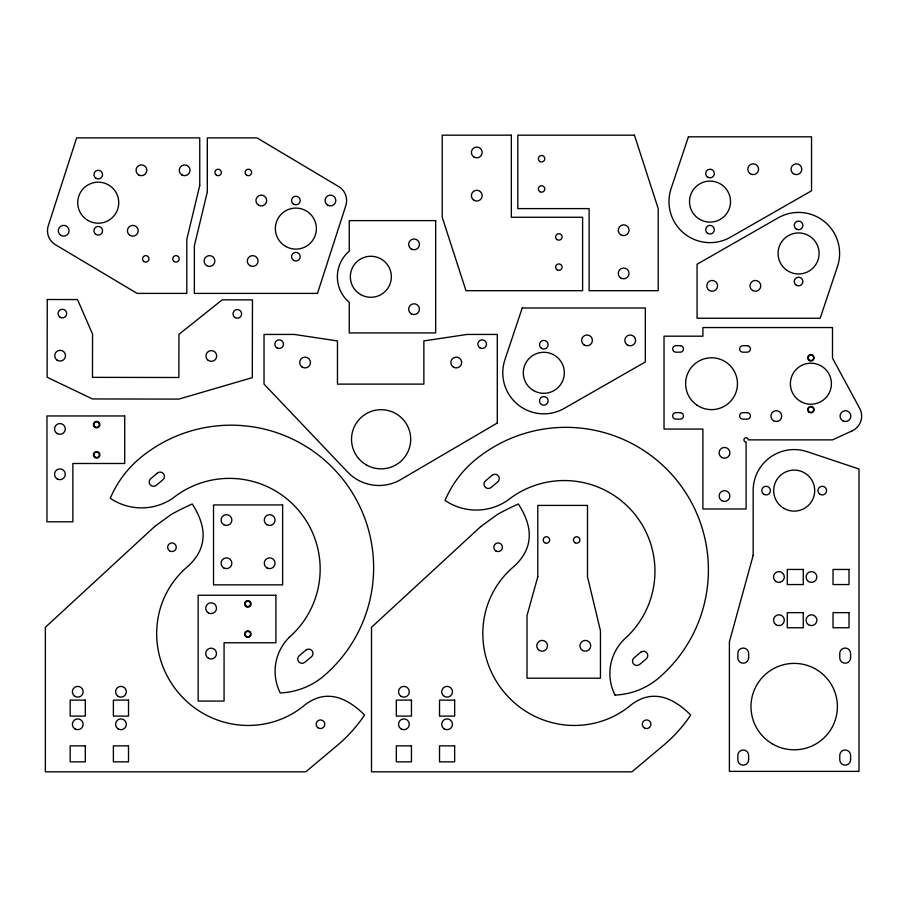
<?xml version="1.0" encoding="UTF-8"?>
<svg xmlns="http://www.w3.org/2000/svg" width="907" height="907" viewBox="0 0 907 907"><rect width="100%" height="100%" fill="white"/><g stroke="black" fill="none" stroke-linecap="round" stroke-linejoin="round"><path stroke-width="1.36" d="M47.266 299.503L47.119 377.255L92.446 398.944L178.838 399.103L252.316 377.641L252.463 299.888L222.215 299.832L178.962 334.309L178.872 377.505L92.48 377.346L92.559 334.139L77.503 299.559L47.266 299.503M199.755 185.413L186.797 239.403L186.797 293.403L137.127 293.403L55.395 244.686A16.201 16.201 0 0 1 48.264 225.786L76.641 137.887L199.755 137.887L199.755 185.413M207.318 191.887L194.359 245.888L194.359 293.403L317.473 293.403L345.85 205.504A16.201 16.201 0 0 0 338.73 186.615L256.998 137.887L207.318 137.887L207.318 191.887M753.161 555.401L729.398 641.805L729.398 771.392L858.997 771.392L858.997 469.01L807.219 451.686A41.042 41.042 0 0 0 753.161 490.608L753.161 555.401M537.806 576.693L527.012 615.57L527.012 678.198L600.445 678.198L600.445 630.682L587.487 576.693L587.487 505.414L537.806 505.414L537.806 576.693M522.217 307.995L504.893 359.773A41.042 41.042 0 0 0 564.199 408.411L645.331 361.984L645.331 307.995L522.217 307.995M688.424 136.821L671.101 188.599A41.042 41.042 0 0 0 730.396 237.237L811.538 190.81L811.538 136.821L688.424 136.821M837.49 266.465L820.177 318.244L697.064 318.244L697.064 264.254L778.195 217.827A41.042 41.042 0 0 1 837.49 266.465M154.609 526.57L45.35 627.304L45.35 771.823L305.784 771.823L337.835 744.93A146.719 146.719 0 0 0 364.58 715.011A99.725 99.725 0 0 0 356.655 707.913A68.138 68.138 0 0 0 345.952 700.896A45.758 45.758 0 0 0 336.418 697.268A34.591 34.591 0 0 0 324.321 696.474A34.137 34.137 0 0 0 313.437 699.671A45.033 45.033 0 0 0 304.582 705.215A87.435 87.435 0 0 1 276.669 720.804A89.26 89.26 0 0 1 225.616 722.562A91.55 91.55 0 0 1 178.305 692.574A92.775 92.775 0 0 1 162.058 664.321A90.258 90.258 0 0 1 159.598 610.876A87.095 87.095 0 0 1 187.93 566.308A61.302 61.302 0 0 0 192.738 561.41A47.493 47.493 0 0 0 197.284 555.254A37.176 37.176 0 0 0 203.123 534.983A42.368 42.368 0 0 0 201.49 523.77A58.604 58.604 0 0 0 197.352 512.999A84.736 84.736 0 0 0 192.227 503.997A251.636 251.636 0 0 0 171.128 514.53L154.609 526.57M480.755 526.57L371.496 627.304L371.496 771.823L631.93 771.823L663.981 744.93A146.719 146.719 0 0 0 690.726 715.011A99.725 99.725 0 0 0 682.801 707.913A68.138 68.138 0 0 0 672.098 700.896A45.758 45.758 0 0 0 662.563 697.268A34.591 34.591 0 0 0 650.466 696.474A34.137 34.137 0 0 0 639.582 699.671A45.033 45.033 0 0 0 630.728 705.215A87.435 87.435 0 0 1 602.815 720.804A89.26 89.26 0 0 1 551.762 722.562A91.55 91.55 0 0 1 504.451 692.574A92.775 92.775 0 0 1 488.193 664.321A90.258 90.258 0 0 1 485.744 610.876A87.095 87.095 0 0 1 514.076 566.308A61.313 61.313 0 0 0 518.883 561.41A47.493 47.493 0 0 0 523.43 555.254A37.176 37.176 0 0 0 529.269 534.983A42.368 42.368 0 0 0 527.636 523.77A58.615 58.615 0 0 0 523.498 512.999A84.736 84.736 0 0 0 518.373 503.997A251.636 251.636 0 0 0 497.274 514.53L480.755 526.57M157.376 473.125L150.755 478.681A4.32 4.32 0 0 0 150.222 484.769A4.32 4.32 0 0 0 156.31 485.302L162.931 479.746A4.32 4.32 0 0 0 163.464 473.658A4.32 4.32 0 0 0 157.376 473.125M492.161 475.279L485.54 480.835A4.32 4.32 0 0 0 485.007 486.923A4.32 4.32 0 0 0 491.095 487.456L497.716 481.9A4.32 4.32 0 0 0 498.249 475.812A4.32 4.32 0 0 0 492.161 475.279M305.897 650.126L299.276 655.682A4.32 4.32 0 0 0 298.743 661.759A4.32 4.32 0 0 0 304.831 662.291L311.452 656.747A4.32 4.32 0 0 0 311.985 650.659A4.32 4.32 0 0 0 305.897 650.126M640.682 652.28L634.061 657.836A4.32 4.32 0 0 0 633.528 663.924A4.32 4.32 0 0 0 639.616 664.457L646.226 658.901A4.32 4.32 0 0 0 646.759 652.813A4.32 4.32 0 0 0 640.682 652.28M497.297 423.002L400.792 479.565A43.196 43.196 0 0 1 347.642 472.059L264.028 384.115L264.028 334.445L294.265 334.445L337.461 340.919L337.461 384.115L423.864 384.115L423.864 340.919L467.06 334.445L497.297 334.445L497.297 423.002M852.206 430.836L832.501 439.872L748.264 439.872A2.165 2.165 0 0 0 746.098 437.707A2.165 2.165 0 0 0 743.944 439.872A2.165 2.165 0 0 0 746.098 442.026L746.098 508.986L702.902 508.986L702.902 429.068L664.026 429.068L664.026 336.191L702.902 336.191L702.902 327.552L832.501 327.552L832.501 358.129L859.7 408.399A16.201 16.201 0 0 1 852.206 430.836M511.333 135.177L442.219 135.177L442.219 217.261L465.983 290.693L582.611 290.693L582.611 217.261L511.333 217.261L511.333 135.177M634.447 135.177L517.818 135.177L517.818 208.61L589.096 208.61L589.096 290.693L658.21 290.693L658.21 208.61L634.447 135.177M435.655 220.616L349.252 220.616L349.252 251.194A33.48 33.48 0 0 0 349.252 302.36L349.252 332.937L435.655 332.937L435.655 220.616M680.227 345.692L675.908 345.692A3.243 3.243 0 0 0 672.665 348.934A3.243 3.243 0 0 0 675.908 352.177L680.227 352.177A3.243 3.243 0 0 0 683.459 348.934A3.243 3.243 0 0 0 680.227 345.692M747.175 345.692L742.856 345.692A3.243 3.243 0 0 0 739.624 348.934A3.243 3.243 0 0 0 742.856 352.177L747.175 352.177A3.243 3.243 0 0 0 750.418 348.934A3.243 3.243 0 0 0 747.175 345.692M680.227 412.651L675.908 412.651A3.243 3.243 0 0 0 672.665 415.894A3.243 3.243 0 0 0 675.908 419.136L680.227 419.136A3.243 3.243 0 0 0 683.459 415.894A3.243 3.243 0 0 0 680.227 412.651M747.175 412.651L742.856 412.651A3.243 3.243 0 0 0 739.624 415.894A3.243 3.243 0 0 0 742.856 419.136L747.175 419.136A3.243 3.243 0 0 0 750.418 415.894A3.243 3.243 0 0 0 747.175 412.651M124.713 415.962L46.96 415.962L46.96 521.797L72.877 521.797L72.877 463.488L124.713 463.488L124.713 415.962M282.633 504.938L213.519 504.938L213.519 584.856L282.633 584.856L282.633 504.938M803.262 569.449L787.287 569.449L787.287 584.562L803.262 584.562L803.262 569.449M849.02 569.449L833.034 569.449L833.034 584.562L849.02 584.562L849.02 569.449M275.909 595.241L198.145 595.241L198.145 701.077L224.074 701.077L224.074 642.757L275.909 642.757L275.909 595.241M803.262 612.644L787.287 612.644L787.287 627.757L803.262 627.757L803.262 612.644M849.02 612.644L833.034 612.644L833.034 627.757L849.02 627.757L849.02 612.644M85.303 700.113L70.19 700.113L70.19 716.099L85.303 716.099L85.303 700.113M128.511 700.113L113.386 700.113L113.386 716.099L128.511 716.099L128.511 700.113M411.449 700.113L396.336 700.113L396.336 716.099L411.449 716.099L411.449 700.113M454.656 700.113L439.532 700.113L439.532 716.099L454.656 716.099L454.656 700.113M85.303 745.86L70.19 745.86L70.19 761.846L85.303 761.846L85.303 745.86M128.511 745.86L113.386 745.86L113.386 761.846L128.511 761.846L128.511 745.86M411.449 745.86L396.336 745.86L396.336 761.846L411.449 761.846L411.449 745.86M454.656 745.86L439.532 745.86L439.532 761.846L454.656 761.846L454.656 745.86M850.573 657.779L850.573 653.459A5.397 5.397 0 0 0 845.165 648.063A5.397 5.397 0 0 0 839.769 653.459L839.769 657.779A5.397 5.397 0 0 0 845.165 663.187A5.397 5.397 0 0 0 850.573 657.779M850.573 759.726L850.573 755.406A5.397 5.397 0 0 0 845.165 750.01A5.397 5.397 0 0 0 839.769 755.406L839.769 759.726A5.397 5.397 0 0 0 845.165 765.134A5.397 5.397 0 0 0 850.573 759.726M748.626 657.779L748.626 653.459A5.397 5.397 0 0 0 743.218 648.063A5.397 5.397 0 0 0 737.822 653.459L737.822 657.779A5.397 5.397 0 0 0 743.218 663.187A5.397 5.397 0 0 0 748.626 657.779M748.626 759.726L748.626 755.406A5.397 5.397 0 0 0 743.218 750.01A5.397 5.397 0 0 0 737.822 755.406L737.822 759.726A5.397 5.397 0 0 0 743.218 765.134A5.397 5.397 0 0 0 748.626 759.726M772.594 744.012A43.196 43.196 0 0 0 837.399 706.598A43.196 43.196 0 0 0 772.594 669.185A43.196 43.196 0 0 0 772.594 744.012M808.443 581.478A5.397 5.397 0 0 0 816.856 577.385A5.397 5.397 0 0 0 809.112 572.147A5.397 5.397 0 0 0 808.443 581.478M775.904 581.478A5.397 5.397 0 0 0 784.317 577.385A5.397 5.397 0 0 0 776.573 572.147A5.397 5.397 0 0 0 775.904 581.478M775.904 624.674A5.397 5.397 0 0 0 784.317 620.581A5.397 5.397 0 0 0 776.573 615.343A5.397 5.397 0 0 0 775.904 624.674M808.443 624.674A5.397 5.397 0 0 0 816.856 620.581A5.397 5.397 0 0 0 809.112 615.343A5.397 5.397 0 0 0 808.443 624.674M820.109 494.349A4.32 4.32 0 0 0 826.594 490.608A4.32 4.32 0 0 0 820.109 486.866A4.32 4.32 0 0 0 820.109 494.349M763.955 494.349A4.32 4.32 0 0 0 770.44 490.608A4.32 4.32 0 0 0 763.955 486.866A4.32 4.32 0 0 0 763.955 494.349M783.931 508.373A20.521 20.521 0 0 0 814.713 490.608A20.521 20.521 0 0 0 783.931 472.842A20.521 20.521 0 0 0 783.931 508.373M809.384 360.022A2.698 2.698 0 0 0 813.59 357.982A2.698 2.698 0 0 0 809.713 355.363A2.698 2.698 0 0 0 809.384 360.022M809.543 411.971A2.698 2.698 0 0 0 813.602 409.624A2.698 2.698 0 0 0 809.543 407.288A2.698 2.698 0 0 0 809.543 411.971M800.643 401.484A20.521 20.521 0 0 0 831.413 383.706A20.521 20.521 0 0 0 800.643 365.94A20.521 20.521 0 0 0 800.643 401.484M721.802 457.502A5.397 5.397 0 0 0 729.897 452.831A5.397 5.397 0 0 0 721.802 448.149A5.397 5.397 0 0 0 721.802 457.502M721.802 500.698A5.397 5.397 0 0 0 729.897 496.027A5.397 5.397 0 0 0 721.802 491.345A5.397 5.397 0 0 0 721.802 500.698M697.018 405.18A25.918 25.918 0 0 0 737.391 385.554A25.918 25.918 0 0 0 700.215 360.396A25.918 25.918 0 0 0 697.018 405.18M842.75 420.78A5.397 5.397 0 0 0 850.857 416.109A5.397 5.397 0 0 0 842.75 411.427A5.397 5.397 0 0 0 842.75 420.78M773.637 420.78A5.397 5.397 0 0 0 781.743 416.109A5.397 5.397 0 0 0 773.637 411.427A5.397 5.397 0 0 0 773.637 420.78M809.078 412.311A3.243 3.243 0 0 0 814.135 409.862A3.243 3.243 0 0 0 809.486 406.71A3.243 3.243 0 0 0 809.078 412.311M809.282 360.601A3.243 3.243 0 0 0 814.135 357.789A3.243 3.243 0 0 0 809.282 354.988A3.243 3.243 0 0 0 809.282 360.601M575.061 542.771A3.243 3.243 0 0 0 579.924 539.971A3.243 3.243 0 0 0 575.061 537.159A3.243 3.243 0 0 0 575.061 542.771M544.824 542.771A3.243 3.243 0 0 0 549.687 539.971A3.243 3.243 0 0 0 544.824 537.159A3.243 3.243 0 0 0 544.824 542.771M539.427 650.478A5.397 5.397 0 0 0 547.522 645.807A5.397 5.397 0 0 0 539.427 641.124A5.397 5.397 0 0 0 539.427 650.478M582.623 650.478A5.397 5.397 0 0 0 590.729 645.807A5.397 5.397 0 0 0 582.623 641.124A5.397 5.397 0 0 0 582.623 650.478M615.014 695.091A72.288 72.288 0 0 0 657.496 679.048A142.524 142.524 0 0 0 675.069 478.261A142.524 142.524 0 0 0 474.27 460.688A105.926 105.926 0 0 0 445.054 500.449A55.61 55.61 0 0 0 507.591 500.403A90.711 90.711 0 0 1 633.721 512.943A90.711 90.711 0 0 1 624.175 639.344A47.969 47.969 0 0 0 615.014 695.091M796.414 285.274A4.32 4.32 0 0 0 802.899 281.533A4.32 4.32 0 0 0 796.414 277.791A4.32 4.32 0 0 0 796.414 285.274M796.414 229.12A4.32 4.32 0 0 0 802.899 225.378A4.32 4.32 0 0 0 796.414 221.637A4.32 4.32 0 0 0 796.414 229.12M787.072 270.445A20.521 20.521 0 0 0 819.044 254.912A20.521 20.521 0 0 0 789.612 234.992A20.521 20.521 0 0 0 787.072 270.445M752.674 290.523A5.397 5.397 0 0 0 760.78 285.852A5.397 5.397 0 0 0 752.674 281.17A5.397 5.397 0 0 0 752.674 290.523M709.478 290.523A5.397 5.397 0 0 0 717.573 285.852A5.397 5.397 0 0 0 709.478 281.17A5.397 5.397 0 0 0 709.478 290.523M707.857 177.273A4.32 4.32 0 0 0 714.342 173.532A4.32 4.32 0 0 0 707.857 169.79A4.32 4.32 0 0 0 707.857 177.273M707.857 233.439A4.32 4.32 0 0 0 714.342 229.698A4.32 4.32 0 0 0 707.857 225.956A4.32 4.32 0 0 0 707.857 233.439M699.762 219.381A20.521 20.521 0 0 0 730.532 201.615A20.521 20.521 0 0 0 699.762 183.849A20.521 20.521 0 0 0 699.762 219.381M750.191 173.69A5.397 5.397 0 0 0 758.603 169.598A5.397 5.397 0 0 0 750.86 164.36A5.397 5.397 0 0 0 750.191 173.69M793.387 173.69A5.397 5.397 0 0 0 801.799 169.598A5.397 5.397 0 0 0 794.056 164.36A5.397 5.397 0 0 0 793.387 173.69M539.96 161.525A3.243 3.243 0 0 0 544.812 158.725A3.243 3.243 0 0 0 539.96 155.913A3.243 3.243 0 0 0 539.96 161.525M539.96 191.762A3.243 3.243 0 0 0 544.812 188.962A3.243 3.243 0 0 0 539.96 186.15A3.243 3.243 0 0 0 539.96 191.762M557.034 239.595A3.243 3.243 0 0 0 562.091 237.146A3.243 3.243 0 0 0 557.442 233.995A3.243 3.243 0 0 0 557.034 239.595M557.238 269.957A3.243 3.243 0 0 0 562.091 267.146A3.243 3.243 0 0 0 557.238 264.345A3.243 3.243 0 0 0 557.238 269.957M474.078 200.334A5.397 5.397 0 0 0 482.173 195.651A5.397 5.397 0 0 0 474.078 190.98A5.397 5.397 0 0 0 474.078 200.334M474.078 157.138A5.397 5.397 0 0 0 482.173 152.455A5.397 5.397 0 0 0 474.078 147.784A5.397 5.397 0 0 0 474.078 157.138M620.626 277.882A5.397 5.397 0 0 0 629.039 273.801A5.397 5.397 0 0 0 621.295 268.551A5.397 5.397 0 0 0 620.626 277.882M620.626 234.686A5.397 5.397 0 0 0 629.039 230.605A5.397 5.397 0 0 0 621.295 225.355A5.397 5.397 0 0 0 620.626 234.686M181.944 174.96A5.397 5.397 0 0 0 190.039 170.289A5.397 5.397 0 0 0 181.944 165.618A5.397 5.397 0 0 0 181.944 174.96M138.737 174.96A5.397 5.397 0 0 0 146.843 170.289A5.397 5.397 0 0 0 138.737 165.618A5.397 5.397 0 0 0 138.737 174.96M87.979 220.458A20.521 20.521 0 0 0 118.76 202.692A20.521 20.521 0 0 0 87.979 184.915A20.521 20.521 0 0 0 87.979 220.458M96.085 234.505A4.32 4.32 0 0 0 102.559 230.763A4.32 4.32 0 0 0 96.085 227.022A4.32 4.32 0 0 0 96.085 234.505M96.085 178.35A4.32 4.32 0 0 0 102.559 174.609A4.32 4.32 0 0 0 96.085 170.867A4.32 4.32 0 0 0 96.085 178.35M60.984 235.446A5.397 5.397 0 0 0 69.079 230.763A5.397 5.397 0 0 0 60.984 226.092A5.397 5.397 0 0 0 60.984 235.446M130.098 235.446A5.397 5.397 0 0 0 138.204 230.763A5.397 5.397 0 0 0 130.098 226.092A5.397 5.397 0 0 0 130.098 235.446M206.773 265.683A5.397 5.397 0 0 0 214.88 261.001A5.397 5.397 0 0 0 206.773 256.33A5.397 5.397 0 0 0 206.773 265.683M249.981 265.683A5.397 5.397 0 0 0 258.076 261.001A5.397 5.397 0 0 0 249.981 256.33A5.397 5.397 0 0 0 249.981 265.683M285.614 246.375A20.521 20.521 0 0 0 316.396 228.609A20.521 20.521 0 0 0 285.614 210.832A20.521 20.521 0 0 0 285.614 246.375M293.709 204.268A4.32 4.32 0 0 0 300.194 200.526A4.32 4.32 0 0 0 293.709 196.785A4.32 4.32 0 0 0 293.709 204.268M293.709 260.422A4.32 4.32 0 0 0 300.194 256.681A4.32 4.32 0 0 0 293.709 252.94A4.32 4.32 0 0 0 293.709 260.422M327.733 205.209A5.397 5.397 0 0 0 335.828 200.526A5.397 5.397 0 0 0 327.733 195.855A5.397 5.397 0 0 0 327.733 205.209M258.62 205.209A5.397 5.397 0 0 0 266.715 200.526A5.397 5.397 0 0 0 258.62 195.855A5.397 5.397 0 0 0 258.62 205.209M143.941 261.533A3.243 3.243 0 0 0 148.997 259.073A3.243 3.243 0 0 0 144.349 255.933A3.243 3.243 0 0 0 143.941 261.533M174.189 261.533A3.243 3.243 0 0 0 179.235 259.073A3.243 3.243 0 0 0 174.586 255.933A3.243 3.243 0 0 0 174.189 261.533M216.501 175.255A3.243 3.243 0 0 0 221.353 172.455A3.243 3.243 0 0 0 216.501 169.643A3.243 3.243 0 0 0 216.501 175.255M246.738 175.255A3.243 3.243 0 0 0 251.602 172.455A3.243 3.243 0 0 0 246.738 169.643A3.243 3.243 0 0 0 246.738 175.255M541.4 348.288A4.32 4.32 0 0 0 548.123 345.023A4.32 4.32 0 0 0 541.933 340.828A4.32 4.32 0 0 0 541.4 348.288M533.554 390.554A20.521 20.521 0 0 0 564.335 372.788A20.521 20.521 0 0 0 533.554 355.022A20.521 20.521 0 0 0 533.554 390.554M583.983 344.864A5.397 5.397 0 0 0 592.396 340.771A5.397 5.397 0 0 0 584.652 335.533A5.397 5.397 0 0 0 583.983 344.864M627.191 344.864A5.397 5.397 0 0 0 635.603 340.771A5.397 5.397 0 0 0 627.848 335.533A5.397 5.397 0 0 0 627.191 344.864M541.4 404.443A4.32 4.32 0 0 0 548.123 401.177A4.32 4.32 0 0 0 541.933 396.983A4.32 4.32 0 0 0 541.4 404.443M411.359 313.856A5.397 5.397 0 0 0 419.453 309.174A5.397 5.397 0 0 0 411.359 304.503A5.397 5.397 0 0 0 411.359 313.856M411.03 248.847A5.397 5.397 0 0 0 419.442 244.765A5.397 5.397 0 0 0 411.699 239.516A5.397 5.397 0 0 0 411.03 248.847M360.601 294.548A20.521 20.521 0 0 0 391.37 276.782A20.521 20.521 0 0 0 360.601 259.005A20.521 20.521 0 0 0 360.601 294.548M479.758 347.744A4.32 4.32 0 0 0 486.481 344.467A4.32 4.32 0 0 0 480.291 340.272A4.32 4.32 0 0 0 479.758 347.744M276.986 347.903A4.32 4.32 0 0 0 283.472 344.161A4.32 4.32 0 0 0 276.986 340.42A4.32 4.32 0 0 0 276.986 347.903M453.557 367.199A5.397 5.397 0 0 0 461.663 362.517A5.397 5.397 0 0 0 453.557 357.846A5.397 5.397 0 0 0 453.557 367.199M302.042 366.995A5.397 5.397 0 0 0 310.455 362.902A5.397 5.397 0 0 0 302.711 357.664A5.397 5.397 0 0 0 302.042 366.995M366.315 464.894A29.591 29.591 0 0 0 410.701 439.271A29.591 29.591 0 0 0 366.315 413.649A29.591 29.591 0 0 0 366.315 464.894M235.151 317.631A4.32 4.32 0 0 0 241.636 313.89A4.32 4.32 0 0 0 235.151 310.149A4.32 4.32 0 0 0 235.151 317.631M59.941 317.144A4.32 4.32 0 0 0 66.676 313.879A4.32 4.32 0 0 0 60.474 309.684A4.32 4.32 0 0 0 59.941 317.144M208.293 360.43A5.397 5.397 0 0 0 216.705 356.349A5.397 5.397 0 0 0 208.961 351.111A5.397 5.397 0 0 0 208.293 360.43M57.096 360.158A5.397 5.397 0 0 0 65.508 356.066A5.397 5.397 0 0 0 57.765 350.828A5.397 5.397 0 0 0 57.096 360.158M57.22 433.603A5.397 5.397 0 0 0 65.315 428.92A5.397 5.397 0 0 0 57.22 424.249A5.397 5.397 0 0 0 57.22 433.603M57.22 478.964A5.397 5.397 0 0 0 65.315 474.282A5.397 5.397 0 0 0 57.22 469.611A5.397 5.397 0 0 0 57.22 478.964M95.122 457.083A2.698 2.698 0 0 0 99.328 455.042A2.698 2.698 0 0 0 95.462 452.412A2.698 2.698 0 0 0 95.122 457.083M95.122 426.846A2.698 2.698 0 0 0 99.328 424.793A2.698 2.698 0 0 0 95.462 422.174A2.698 2.698 0 0 0 95.122 426.846M95.02 427.412A3.243 3.243 0 0 0 99.872 424.601A3.243 3.243 0 0 0 95.02 421.8A3.243 3.243 0 0 0 95.02 427.412M94.816 457.525A3.243 3.243 0 0 0 99.872 455.076A3.243 3.243 0 0 0 95.224 451.924A3.243 3.243 0 0 0 94.816 457.525M223.78 524.734A5.397 5.397 0 0 0 231.875 520.051A5.397 5.397 0 0 0 223.78 515.38A5.397 5.397 0 0 0 223.78 524.734M266.975 524.734A5.397 5.397 0 0 0 275.07 520.051A5.397 5.397 0 0 0 266.975 515.38A5.397 5.397 0 0 0 266.975 524.734M223.78 567.929A5.397 5.397 0 0 0 231.875 563.258A5.397 5.397 0 0 0 223.78 558.576A5.397 5.397 0 0 0 223.78 567.929M266.975 567.929A5.397 5.397 0 0 0 275.07 563.258A5.397 5.397 0 0 0 266.975 558.576A5.397 5.397 0 0 0 266.975 567.929M208.406 612.871A5.397 5.397 0 0 0 216.512 608.2A5.397 5.397 0 0 0 208.406 603.518A5.397 5.397 0 0 0 208.406 612.871M208.406 658.233A5.397 5.397 0 0 0 216.512 653.55A5.397 5.397 0 0 0 208.406 648.879A5.397 5.397 0 0 0 208.406 658.233M246.477 636.453A2.698 2.698 0 0 0 250.525 634.118A2.698 2.698 0 0 0 246.477 631.782A2.698 2.698 0 0 0 246.477 636.453M246.319 606.114A2.698 2.698 0 0 0 250.525 604.073A2.698 2.698 0 0 0 246.647 601.454A2.698 2.698 0 0 0 246.319 606.114M246.205 636.918A3.243 3.243 0 0 0 251.069 634.118A3.243 3.243 0 0 0 246.205 631.306A3.243 3.243 0 0 0 246.205 636.918M246.205 606.681A3.243 3.243 0 0 0 251.069 603.881A3.243 3.243 0 0 0 246.205 601.069A3.243 3.243 0 0 0 246.205 606.681M289.401 637.179A47.969 47.969 0 0 0 280.229 692.937A72.288 72.288 0 0 0 322.711 676.894A142.524 142.524 0 0 0 340.284 476.096A142.524 142.524 0 0 0 139.485 458.534A105.926 105.926 0 0 0 110.28 498.294A55.61 55.61 0 0 0 172.806 498.238A90.711 90.711 0 0 1 298.936 510.788A90.711 90.711 0 0 1 289.401 637.179M401.189 728.979A5.397 5.397 0 0 0 409.295 724.308A5.397 5.397 0 0 0 401.189 719.625A5.397 5.397 0 0 0 401.189 728.979M495.948 550.991A4.32 4.32 0 0 0 502.421 547.25A4.32 4.32 0 0 0 495.948 543.508A4.32 4.32 0 0 0 495.948 550.991M444.396 728.979A5.397 5.397 0 0 0 452.491 724.308A5.397 5.397 0 0 0 444.396 719.625A5.397 5.397 0 0 0 444.396 728.979M444.396 696.429A5.397 5.397 0 0 0 452.491 691.758A5.397 5.397 0 0 0 444.396 687.087A5.397 5.397 0 0 0 444.396 696.429M644.469 727.992A4.32 4.32 0 0 0 650.943 724.251A4.32 4.32 0 0 0 644.469 720.509A4.32 4.32 0 0 0 644.469 727.992M401.189 696.429A5.397 5.397 0 0 0 409.295 691.758A5.397 5.397 0 0 0 401.189 687.087A5.397 5.397 0 0 0 401.189 696.429M75.054 728.979A5.397 5.397 0 0 0 83.149 724.308A5.397 5.397 0 0 0 75.054 719.625A5.397 5.397 0 0 0 75.054 728.979M169.541 550.821A4.32 4.32 0 0 0 176.264 547.556A4.32 4.32 0 0 0 170.074 543.361A4.32 4.32 0 0 0 169.541 550.821M118.25 728.979A5.397 5.397 0 0 0 126.345 724.308A5.397 5.397 0 0 0 118.25 719.625A5.397 5.397 0 0 0 118.25 728.979M118.25 696.429A5.397 5.397 0 0 0 126.345 691.758A5.397 5.397 0 0 0 118.25 687.087A5.397 5.397 0 0 0 118.25 696.429M318.323 727.992A4.32 4.32 0 0 0 324.797 724.251A4.32 4.32 0 0 0 318.323 720.509A4.32 4.32 0 0 0 318.323 727.992M75.054 696.429A5.397 5.397 0 0 0 83.149 691.758A5.397 5.397 0 0 0 75.054 687.087A5.397 5.397 0 0 0 75.054 696.429"/></g></svg>
